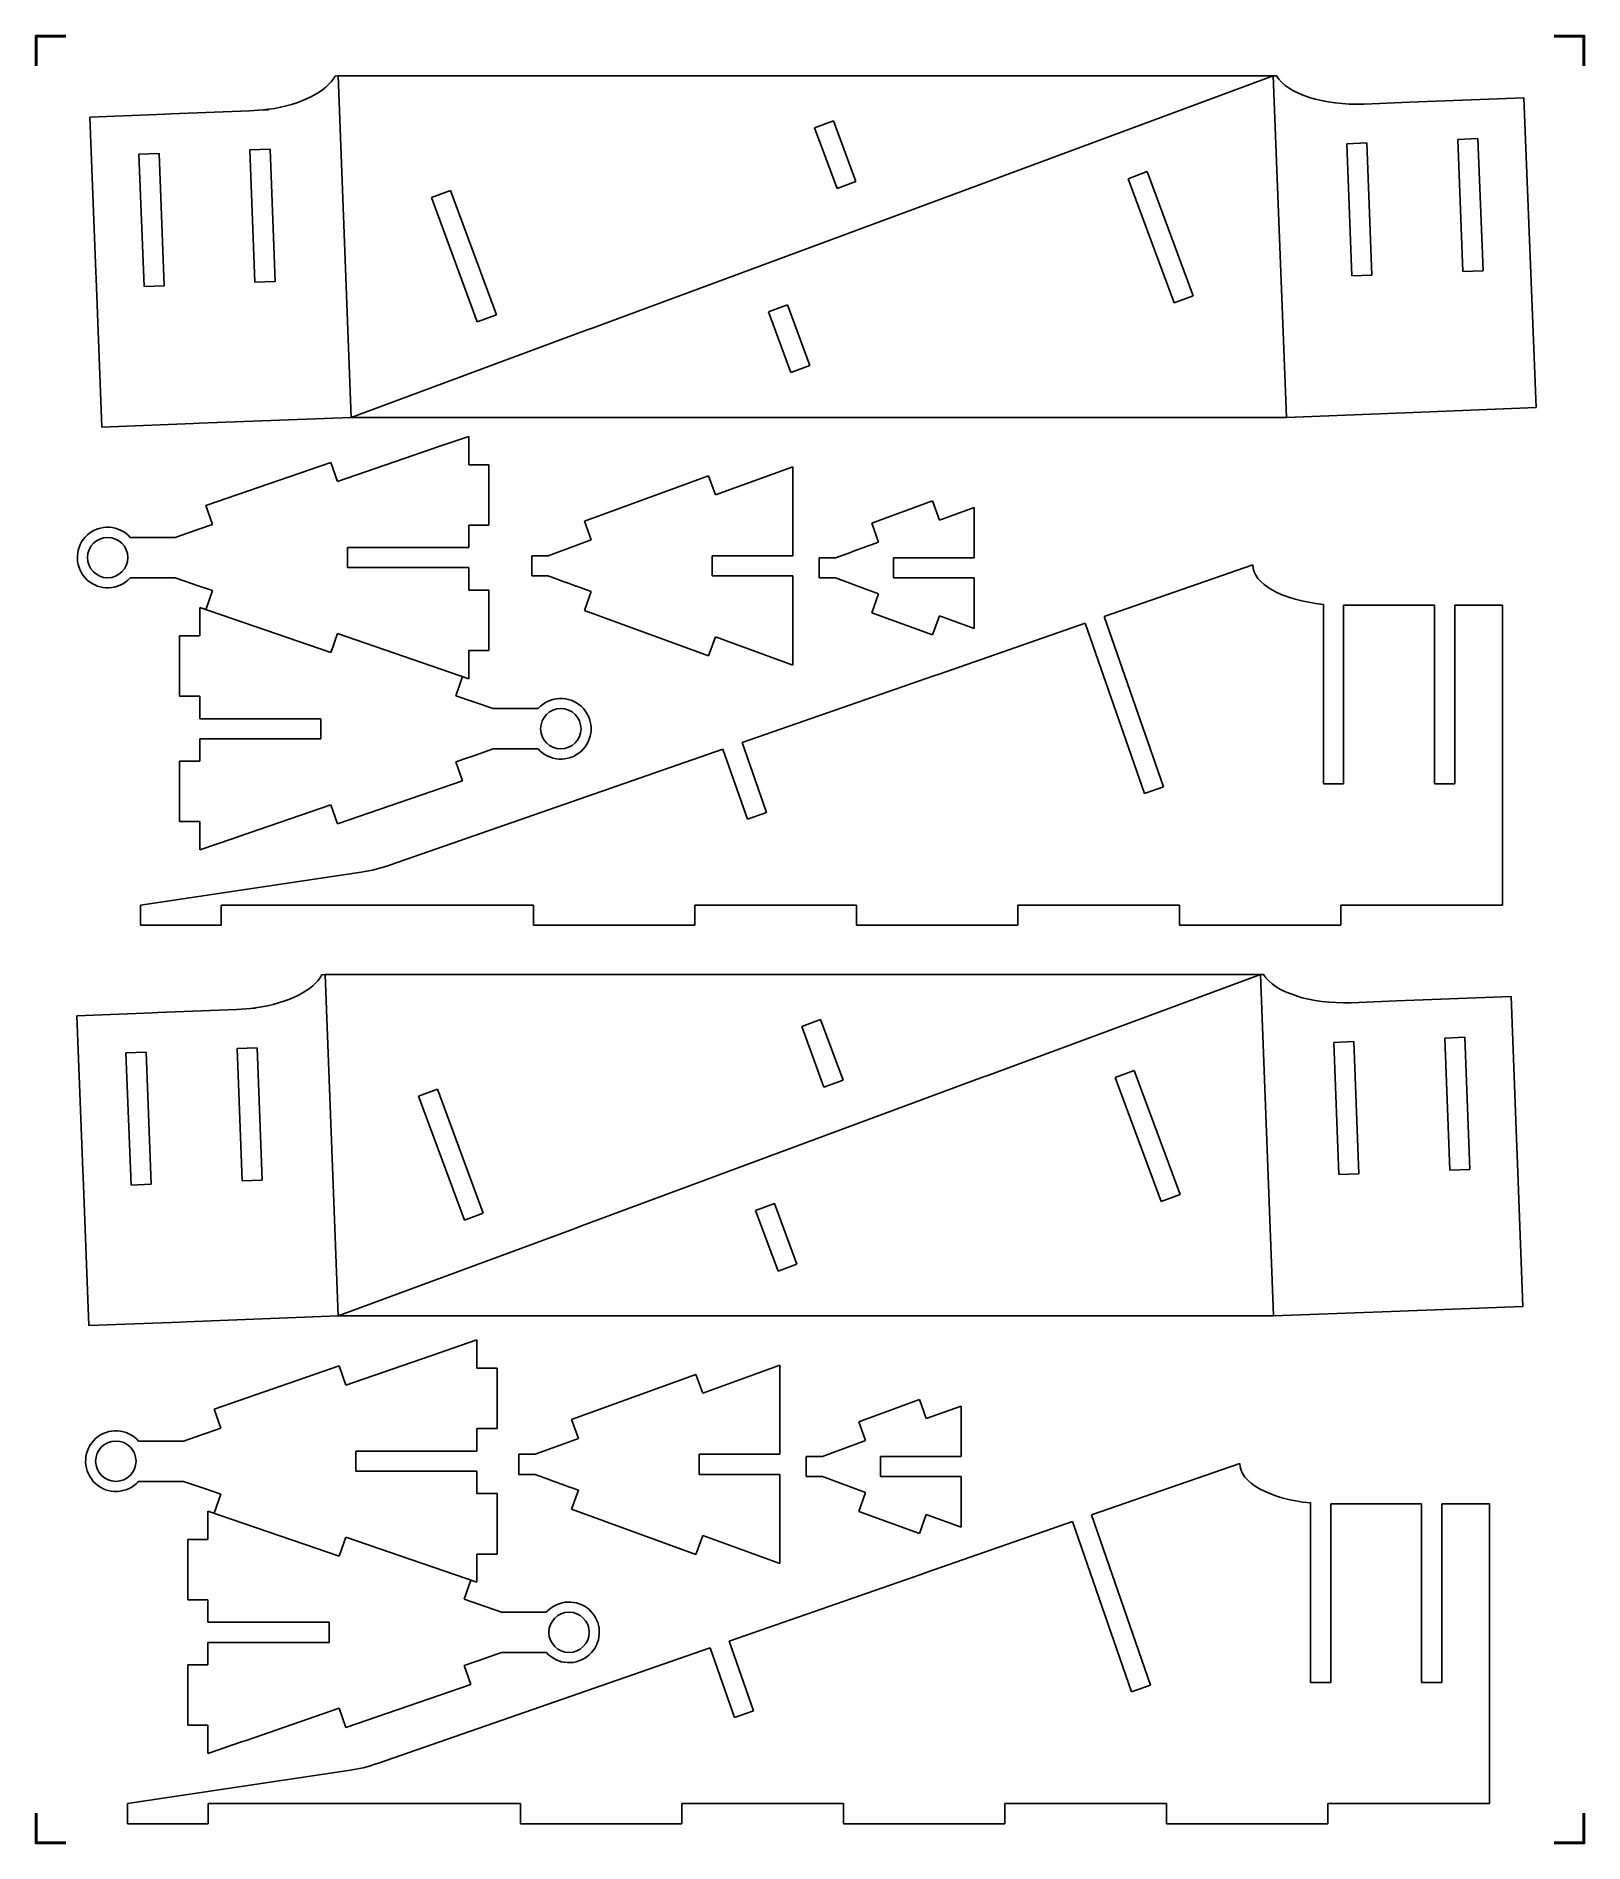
# Model space of a CAD drawing. Header units: inches. Extents: x -126 to 737, y -107 to 900.
import ezdxf

# ---------------------------------------------------------------- set-up
doc = ezdxf.new("R2010")
doc.units = ezdxf.units.IN
doc.header["$MEASUREMENT"] = 0
doc.layers.add('svg4913', color=7, linetype='Continuous')

msp = doc.modelspace()

# ---------------------------------------------------------------- linework, layer by layer
at = {"layer": 'svg4913', "color": 7, "lineweight": 50, "true_color": 0xffffff}
for points in [[(-125.8, 883.2), (-125.8, 899.8), (-109.2, 899.8)], [(720.2, 899.8), (736.8, 899.8), (736.8, 883.2)], [(-109.2, -106.8), (-125.8, -106.8), (-125.8, -90.2)], [(736.8, -90.2), (736.8, -106.8), (720.2, -106.8)]]:
    msp.add_lwpolyline(points, dxfattribs=at)
at = {"layer": 'svg4913', "color": 7, "lineweight": 25, "true_color": 0xffffff}
for points in [[(40.8, 877.5), (42.5, 877.6)], [(42.5, 877.6), (49.8, 687.4)], [(129.7, 877.6), (42.5, 877.6)], [(133.4, 877.6), (129.7, 877.6)], [(332.3, 877.6), (133.4, 877.6)], [(336.1, 877.6), (332.3, 877.6)], [(563.7, 877.6), (336.1, 877.6)], [(563.7, 877.6), (411.9, 821.4)], [(565.4, 877.6), (563.7, 877.6)], [(563.7, 877.6), (571, 687.4)], [(-95.9, 854.6), (-53.8, 856.3)], [(-53.8, 856.3), (-50.7, 856.4)], [(-50.7, 856.4), (-6.8, 858.1)], [(-6.8, 858.1), (0.8, 858.7)], [(3.8, 859), (0.8, 858.7)], [(3.8, 858.8), (0.8, 858.7)], [(3.8, 858.8), (3.8, 859)], [(639.7, 862.9), (614.4, 861.9)], [(644.6, 863.1), (639.7, 862.9)], [(703.4, 865.4), (644.6, 863.1)], [(706.6, 781.4), (703.4, 865.4)], [(-92.5, 768.5), (-95.9, 854.6)], [(308.1, 848.7), (318.6, 852.6)], [(320.6, 814.9), (308.1, 848.7)], [(331.1, 818.8), (318.6, 852.6)], [(4.6, 836.8), (-6.6, 836.4)], [(-3.8, 762.7), (-6.6, 836.4)], [(7.5, 763.1), (4.6, 836.8)], [(604.6, 839.8), (615.8, 840.3)], [(604.6, 839.8), (607.4, 766.2)], [(615.8, 840.3), (618.7, 766.6)], [(666.5, 842.2), (677.7, 842.7)], [(666.5, 842.2), (669.3, 768.6)], [(677.7, 842.7), (680.6, 769)], [(-57.2, 834.4), (-68.5, 834)], [(-65.6, 760.3), (-68.5, 834)], [(-54.4, 760.7), (-57.2, 834.4)], [(409.4, 820.5), (184.6, 737.3)], [(331.1, 818.8), (320.6, 814.9)], [(411.9, 821.4), (409.4, 820.5)], [(493.4, 824.3), (482.9, 820.3)], [(482.9, 820.3), (508.4, 751.2)], [(493.4, 824.3), (519, 755.1)], [(105.1, 813.7), (94.5, 809.8)], [(120.1, 740.7), (94.5, 809.8)], [(130.7, 744.6), (105.1, 813.7)], [(706.8, 777.1), (706.6, 781.4)], [(710.1, 692.8), (706.8, 777.1)], [(-92.4, 764.8), (-92.5, 768.5)], [(618.7, 766.6), (607.4, 766.2)], [(680.6, 769), (669.3, 768.6)], [(-89.2, 682), (-92.4, 764.8)], [(-65.6, 760.3), (-54.4, 760.7)], [(-3.8, 762.7), (7.5, 763.1)], [(508.4, 751.2), (519, 755.1)], [(282.4, 746.1), (293, 750.1)], [(282.4, 746.1), (294.9, 712.4)], [(293, 750.1), (305.4, 716.3)], [(181.3, 736.1), (49.8, 687.4)], [(120.1, 740.7), (130.7, 744.6)], [(184.6, 737.3), (181.3, 736.1)], [(305.4, 716.3), (294.9, 712.4)], [(49.8, 687.4), (-35, 684.1)], [(49.8, 687.4), (276.4, 687.4)], [(276.4, 687.4), (281, 687.4)], [(281, 687.4), (496, 687.4)], [(496, 687.4), (500.3, 687.4)], [(500.3, 687.4), (571, 687.4)], [(571, 687.4), (641.7, 690.1)], [(641.7, 690.1), (646.3, 690.3)], [(646.3, 690.3), (710.1, 692.8)], [(-38, 684), (-89.2, 682)], [(-35, 684.1), (-38, 684)], [(115.3, 676.8), (97.5, 670.7)], [(115.3, 661), (115.3, 676.8)], [(94.9, 669.8), (42.2, 651.6)], [(97.5, 670.7), (94.9, 669.8)], [(-31.2, 638.3), (38.5, 662.3)], [(42.2, 651.6), (38.5, 662.3)], [(115.3, 661), (126.5, 661)], [(126.5, 661), (126.5, 627.4)], [(179.8, 629.6), (249, 654.8)], [(252.9, 644.3), (249, 654.8)], [(296, 659.9), (252.9, 644.3)], [(296, 610.3), (296, 659.9)], [(-27.5, 627.7), (-31.2, 638.3)], [(339.9, 628.4), (373.7, 640.8)], [(377.6, 630.2), (373.7, 640.8)], [(397, 637.2), (377.6, 630.2)], [(397, 609.1), (397, 637.2)], [(-35.6, 624.9), (-38.3, 624)], [(-27.5, 627.7), (-35.6, 624.9)], [(115.3, 614.9), (115.3, 627.4)], [(115.3, 627.4), (126.5, 627.4)], [(183.6, 619.1), (179.8, 629.6)], [(343.7, 617.9), (339.9, 628.4)], [(-48.3, 620.5), (-73.3, 620.5)], [(-38.3, 624), (-48.3, 620.5)], [(47.8, 611.3), (47.8, 614.9)], [(115.3, 614.9), (47.8, 614.9)], [(173.5, 615.4), (159.5, 610.3)], [(175.5, 616.1), (173.5, 615.4)], [(183.6, 619.1), (175.5, 616.1)], [(343.7, 617.9), (329.7, 612.8)], [(47.8, 608), (47.8, 611.3)], [(47.8, 603.7), (47.8, 608)], [(150.5, 610.3), (150.5, 599.1)], [(159.5, 610.3), (150.5, 610.3)], [(251, 606.4), (251, 610.3)], [(296, 610.3), (251, 610.3)], [(251, 603.5), (251, 606.4)], [(319.7, 609.1), (310.7, 609.1)], [(310.7, 609.1), (310.7, 597.9)], [(327.1, 611.8), (319.7, 609.1)], [(329.7, 612.8), (327.1, 611.8)], [(397, 609.1), (352, 609.1)], [(352, 605.6), (352, 609.1)], [(352, 602.6), (352, 605.6)], [(552.2, 605.2), (469.5, 576.5)], [(-73.3, 598), (-48.3, 598)], [(-48.3, 598), (-38.7, 594.7)], [(-38.7, 594.7), (-36, 593.8)], [(115.3, 603.7), (47.8, 603.7)], [(115.3, 591.2), (115.3, 603.7)], [(150.5, 599.1), (159.5, 599.1)], [(251, 599.1), (251, 603.5)], [(296, 599.1), (251, 599.1)], [(296, 549.4), (296, 599.1)], [(310.7, 597.9), (319.7, 597.9)], [(319.7, 597.9), (343.7, 589.1)], [(352, 597.9), (352, 602.6)], [(397, 597.9), (352, 597.9)], [(397, 569.7), (397, 597.9)], [(-36, 593.8), (-27.5, 590.9)], [(-27.5, 590.9), (-31.2, 580.2)], [(115.3, 591.2), (126.5, 591.2)], [(126.5, 591.2), (126.5, 557.5)], [(175.3, 593.3), (183.6, 590.3)], [(183.6, 590.3), (179.8, 579.7)], [(343.7, 589.1), (339.9, 578.5)], [(-34.6, 581.4), (-34.6, 565.7)], [(38.5, 556.3), (-34.6, 581.4)], [(179.8, 579.7), (249, 554.5)], [(339.9, 578.5), (373.7, 566.2)], [(377.6, 576.8), (373.7, 566.2)], [(377.6, 576.8), (397, 569.7)], [(502.5, 481.6), (469.5, 576.5)], [(591.7, 483.2), (591.7, 583.2)], [(653.6, 582.7), (602.9, 582.7)], [(602.9, 483.2), (602.9, 582.7)], [(653.6, 483.2), (653.6, 582.7)], [(691.4, 582.7), (664.8, 582.7)], [(664.8, 483.2), (664.8, 582.7)], [(691.4, 415.7), (691.4, 582.7)], [(-45.9, 532), (-45.9, 565.7)], [(-34.6, 565.7), (-45.9, 565.7)], [(42.2, 566.9), (40.9, 563.2)], [(42.2, 566.9), (115.3, 541.8)], [(252.9, 565.1), (249, 554.5)], [(252.9, 565.1), (296, 549.4)], [(458.9, 572.8), (377.4, 544.4)], [(458.9, 572.8), (491.9, 477.9)], [(39.8, 560), (38.5, 556.3)], [(40.9, 563.2), (39.8, 560)], [(115.3, 541.8), (115.3, 557.5)], [(115.3, 557.5), (126.5, 557.5)], [(377.4, 544.4), (374.6, 543.4)], [(108.2, 532.3), (111.9, 543)], [(374.6, 543.4), (267.7, 506.2)], [(-34.6, 532), (-45.9, 532)], [(-34.6, 532), (-34.6, 519.5)], [(129, 525.2), (108.2, 532.3)], [(140.3, 525.2), (129, 525.2)], [(143.3, 525.2), (140.3, 525.2)], [(154, 525.2), (143.3, 525.2)], [(-34.6, 519.5), (32.9, 519.5)], [(32.9, 519.5), (32.9, 515.5)], [(32.9, 515.5), (32.9, 512.4)], [(-34.6, 508.3), (-34.6, 495.8)], [(-34.6, 508.3), (32.9, 508.3)], [(32.9, 512.4), (32.9, 508.3)], [(281.2, 467.3), (267.7, 506.2)], [(-45.9, 462.2), (-45.9, 495.8)], [(-34.6, 495.8), (-45.9, 495.8)], [(257, 502.6), (71.7, 438.1)], [(108.2, 495.5), (114.6, 497.7)], [(108.2, 495.5), (111.9, 484.9)], [(114.6, 497.7), (116.4, 498.3)], [(116.4, 498.3), (129, 502.7)], [(129, 502.7), (140.7, 502.7)], [(140.7, 502.7), (143.9, 502.7)], [(143.9, 502.7), (154, 502.7)], [(257, 502.6), (270.6, 463.6)], [(111.9, 484.9), (42.2, 460.9)], [(602.9, 483.2), (591.7, 483.2)], [(664.8, 483.2), (653.6, 483.2)], [(491.9, 477.9), (502.5, 481.6)], [(-13.3, 453.7), (38.5, 471.6)], [(38.5, 471.6), (42.2, 460.9)], [(281.2, 467.3), (270.6, 463.6)], [(-34.6, 462.2), (-45.9, 462.2)], [(-34.6, 462.2), (-34.6, 446.4)], [(-15.9, 452.8), (-13.3, 453.7)], [(-34.6, 446.4), (-15.9, 452.8)], [(55.4, 434.1), (-67.6, 415.7)], [(-67.6, 415.7), (-67.6, 404.5)], [(-22.6, 415.7), (-22.6, 404.5)], [(-22.6, 415.7), (119.7, 415.7)], [(119.7, 415.7), (123.6, 415.7)], [(123.6, 415.7), (151.4, 415.7)], [(151.4, 415.7), (151.4, 404.5)], [(241.4, 415.7), (331.4, 415.7)], [(241.4, 415.7), (241.4, 404.5)], [(331.4, 415.7), (331.4, 404.5)], [(421.4, 415.7), (511.4, 415.7)], [(421.4, 415.7), (421.4, 404.5)], [(511.4, 415.7), (511.4, 404.5)], [(601.4, 415.7), (621.1, 415.7)], [(601.4, 415.7), (601.4, 404.5)], [(621.1, 415.7), (625.4, 415.7)], [(625.4, 415.7), (691.4, 415.7)], [(-22.6, 404.5), (-67.6, 404.5)], [(241.4, 404.5), (151.4, 404.5)], [(421.4, 404.5), (331.4, 404.5)], [(601.4, 404.5), (511.4, 404.5)], [(33.5, 376.9), (35.3, 377)], [(35.3, 377), (42.6, 186.8)], [(122.5, 377), (35.3, 377)], [(126.2, 377), (122.5, 377)], [(325.1, 377), (126.2, 377)], [(328.8, 377), (325.1, 377)], [(556.5, 377), (328.8, 377)], [(556.5, 377), (404.6, 320.8)], [(558.2, 377), (556.5, 377)], [(556.5, 377), (563.8, 186.8)], [(637.3, 362.5), (632.4, 362.3)], [(696.2, 364.8), (637.3, 362.5)], [(699.4, 280.8), (696.2, 364.8)], [(-103.1, 354), (-61, 355.7)], [(-99.8, 267.9), (-103.1, 354)], [(-61, 355.7), (-58, 355.8)], [(-58, 355.8), (-14.1, 357.5)], [(-14.1, 357.5), (-6.4, 358)], [(-3.5, 358.4), (-6.4, 358)], [(-3.5, 358.2), (-6.4, 358)], [(-3.5, 358.2), (-3.5, 358.4)], [(632.4, 362.3), (607.1, 361.3)], [(300.9, 348.1), (311.4, 352)], [(313.3, 314.3), (300.9, 348.1)], [(323.9, 318.2), (311.4, 352)], [(-64.5, 333.8), (-75.7, 333.4)], [(-72.9, 259.7), (-75.7, 333.4)], [(-61.6, 260.1), (-64.5, 333.8)], [(-2.6, 336.2), (-13.8, 335.7)], [(-11, 262.1), (-13.8, 335.7)], [(0.2, 262.5), (-2.6, 336.2)], [(597.4, 339.2), (608.6, 339.7)], [(597.4, 339.2), (600.2, 265.6)], [(608.6, 339.7), (611.4, 266)], [(659.2, 341.6), (670.5, 342)], [(659.2, 341.6), (662.1, 268)], [(670.5, 342), (673.3, 268.4)], [(486.2, 323.6), (475.6, 319.7)], [(486.2, 323.6), (511.8, 254.5)], [(97.9, 313.1), (87.3, 309.2)], [(123.4, 244), (97.9, 313.1)], [(402.2, 319.9), (177.3, 236.7)], [(323.9, 318.2), (313.3, 314.3)], [(404.6, 320.8), (402.2, 319.9)], [(475.6, 319.7), (501.2, 250.6)], [(112.9, 240.1), (87.3, 309.2)], [(699.6, 276.5), (699.4, 280.8)], [(702.8, 192.1), (699.6, 276.5)], [(-99.6, 264.2), (-99.8, 267.9)], [(-96.4, 181.4), (-99.6, 264.2)], [(-11, 262.1), (0.2, 262.5)], [(611.4, 266), (600.2, 265.6)], [(673.3, 268.4), (662.1, 268)], [(-72.9, 259.7), (-61.6, 260.1)], [(501.2, 250.6), (511.8, 254.5)], [(112.9, 240.1), (123.4, 244)], [(275.2, 245.5), (285.7, 249.4)], [(275.2, 245.5), (287.7, 211.8)], [(285.7, 249.4), (298.2, 215.7)], [(174.1, 235.4), (42.6, 186.8)], [(177.3, 236.7), (174.1, 235.4)], [(298.2, 215.7), (287.7, 211.8)], [(639.1, 189.7), (702.8, 192.1)], [(-45.3, 183.4), (-96.4, 181.4)], [(-42.2, 183.5), (-45.3, 183.4)], [(42.6, 186.8), (-42.2, 183.5)], [(42.6, 186.8), (269.2, 186.8)], [(269.2, 186.8), (273.8, 186.8)], [(273.8, 186.8), (488.7, 186.8)], [(488.7, 186.8), (493.1, 186.8)], [(493.1, 186.8), (563.8, 186.8)], [(563.8, 186.8), (634.4, 189.5)], [(634.4, 189.5), (639.1, 189.7)], [(119.9, 173.4), (102.1, 167.3)], [(119.9, 157.6), (119.9, 173.4)], [(99.5, 166.4), (46.8, 148.3)], [(102.1, 167.3), (99.5, 166.4)], [(-26.6, 134.9), (43.1, 158.9)], [(46.8, 148.3), (43.1, 158.9)], [(119.9, 157.6), (131.2, 157.6)], [(131.2, 157.6), (131.2, 124)], [(172.5, 129), (241.8, 154.2)], [(245.7, 143.7), (241.8, 154.2)], [(288.7, 159.3), (245.7, 143.7)], [(288.7, 109.7), (288.7, 159.3)], [(-22.9, 124.3), (-26.6, 134.9)], [(332.7, 127.8), (366.5, 140.2)], [(370.3, 129.6), (366.5, 140.2)], [(389.7, 136.6), (370.3, 129.6)], [(389.7, 108.5), (389.7, 136.6)], [(-30.9, 121.5), (-33.7, 120.6)], [(-22.9, 124.3), (-30.9, 121.5)], [(119.9, 111.5), (119.9, 124)], [(119.9, 124), (131.2, 124)], [(176.4, 118.5), (172.5, 129)], [(336.5, 117.3), (332.7, 127.8)], [(-43.7, 117.1), (-68.7, 117.1)], [(-33.7, 120.6), (-43.7, 117.1)], [(52.4, 107.9), (52.4, 111.5)], [(119.9, 111.5), (52.4, 111.5)], [(166.3, 114.8), (152.3, 109.7)], [(168.3, 115.5), (166.3, 114.8)], [(176.4, 118.5), (168.3, 115.5)], [(319.9, 111.2), (312.4, 108.5)], [(322.5, 112.2), (319.9, 111.2)], [(336.5, 117.3), (322.5, 112.2)], [(52.4, 104.7), (52.4, 107.9)], [(52.4, 100.3), (52.4, 104.7)], [(143.3, 109.7), (143.3, 98.4)], [(152.3, 109.7), (143.3, 109.7)], [(243.7, 105.7), (243.7, 109.7)], [(288.7, 109.7), (243.7, 109.7)], [(243.7, 102.9), (243.7, 105.7)], [(243.7, 98.4), (243.7, 102.9)], [(312.4, 108.5), (303.4, 108.5)], [(303.4, 108.5), (303.4, 97.3)], [(389.7, 108.5), (344.7, 108.5)], [(344.7, 105), (344.7, 108.5)], [(344.7, 102), (344.7, 105)], [(344.7, 97.3), (344.7, 102)], [(545, 104.6), (462.3, 75.9)], [(-68.7, 94.6), (-43.7, 94.6)], [(-43.7, 94.6), (-34.1, 91.3)], [(-34.1, 91.3), (-31.4, 90.4)], [(119.9, 100.3), (52.4, 100.3)], [(119.9, 87.8), (119.9, 100.3)], [(143.3, 98.4), (152.3, 98.4)], [(168, 92.7), (176.4, 89.7)], [(288.7, 98.4), (243.7, 98.4)], [(288.7, 48.8), (288.7, 98.4)], [(303.4, 97.3), (312.4, 97.3)], [(312.4, 97.3), (336.5, 88.5)], [(389.7, 97.3), (344.7, 97.3)], [(389.7, 69.1), (389.7, 97.3)], [(-31.4, 90.4), (-22.9, 87.5)], [(-22.9, 87.5), (-26.6, 76.9)], [(119.9, 87.8), (131.2, 87.8)], [(131.2, 87.8), (131.2, 54.1)], [(176.4, 89.7), (172.5, 79.1)], [(336.5, 88.5), (332.7, 77.9)], [(584.4, -17.4), (584.4, 82.6)], [(646.3, 82.1), (595.7, 82.1)], [(595.7, -17.4), (595.7, 82.1)], [(646.3, -17.4), (646.3, 82.1)], [(684.1, 82.1), (657.6, 82.1)], [(657.6, -17.4), (657.6, 82.1)], [(684.1, -84.9), (684.1, 82.1)], [(-30, 78), (-30, 62.3)], [(43.1, 52.9), (-30, 78)], [(172.5, 79.1), (241.8, 53.9)], [(332.7, 77.9), (366.5, 65.6)], [(370.3, 76.2), (366.5, 65.6)], [(451.7, 72.2), (370.2, 43.8)], [(370.3, 76.2), (389.7, 69.1)], [(451.7, 72.2), (484.7, -22.7)], [(495.3, -19), (462.3, 75.9)], [(-41.2, 28.6), (-41.2, 62.3)], [(-30, 62.3), (-41.2, 62.3)], [(46.8, 63.5), (45.5, 59.8)], [(46.8, 63.5), (119.9, 38.4)], [(245.7, 64.5), (241.8, 53.9)], [(245.7, 64.5), (288.7, 48.8)], [(44.4, 56.6), (43.1, 52.9)], [(45.5, 59.8), (44.4, 56.6)], [(119.9, 38.4), (119.9, 54.1)], [(119.9, 54.1), (131.2, 54.1)], [(367.3, 42.8), (260.4, 5.6)], [(370.2, 43.8), (367.3, 42.8)], [(112.8, 28.9), (116.5, 39.6)], [(-30, 28.6), (-41.2, 28.6)], [(-30, 28.6), (-30, 16.2)], [(133.6, 21.8), (112.8, 28.9)], [(144.9, 21.8), (133.6, 21.8)], [(148, 21.8), (144.9, 21.8)], [(158.6, 21.8), (148, 21.8)], [(-30, 16.2), (37.5, 16.2)], [(37.5, 16.2), (37.5, 12.1)], [(37.5, 12.1), (37.5, 9)], [(-30, 4.9), (-30, -7.6)], [(-30, 4.9), (37.5, 4.9)], [(37.5, 9), (37.5, 4.9)], [(249.8, 1.9), (64.5, -62.5)], [(249.8, 1.9), (263.4, -37)], [(274, -33.3), (260.4, 5.6)], [(-41.2, -41.2), (-41.2, -7.6)], [(-30, -7.6), (-41.2, -7.6)], [(112.8, -7.9), (119.2, -5.7)], [(112.8, -7.9), (116.5, -18.5)], [(119.2, -5.7), (121, -5.1)], [(121, -5.1), (133.6, -0.7)], [(133.6, -0.7), (145.3, -0.7)], [(145.3, -0.7), (148.5, -0.7)], [(148.5, -0.7), (158.6, -0.7)], [(116.5, -18.5), (46.8, -42.5)], [(484.7, -22.7), (495.3, -19)], [(595.7, -17.4), (584.4, -17.4)], [(657.6, -17.4), (646.3, -17.4)], [(-8.7, -49.7), (43.1, -31.8)], [(43.1, -31.8), (46.8, -42.5)], [(274, -33.3), (263.4, -37)], [(-30, -41.2), (-41.2, -41.2)], [(-30, -41.2), (-30, -57)], [(-11.3, -50.5), (-8.7, -49.7)], [(-30, -57), (-11.3, -50.5)], [(48.2, -66.5), (-74.9, -84.9)], [(-74.9, -84.9), (-74.9, -96.2)], [(-29.9, -84.9), (-29.9, -96.2)], [(-29.9, -84.9), (112.5, -84.9)], [(112.5, -84.9), (116.4, -84.9)], [(116.4, -84.9), (144.1, -84.9)], [(144.1, -84.9), (144.1, -96.2)], [(234.1, -84.9), (324.1, -84.9)], [(234.1, -84.9), (234.1, -96.2)], [(324.1, -84.9), (324.1, -96.2)], [(414.1, -84.9), (504.1, -84.9)], [(414.1, -84.9), (414.1, -96.2)], [(504.1, -84.9), (504.1, -96.2)], [(594.1, -84.9), (613.8, -84.9)], [(594.1, -84.9), (594.1, -96.2)], [(613.8, -84.9), (618.2, -84.9)], [(618.2, -84.9), (684.1, -84.9)], [(-29.9, -96.2), (-74.9, -96.2)], [(234.1, -96.2), (144.1, -96.2)], [(414.1, -96.2), (324.1, -96.2)], [(594.1, -96.2), (504.1, -96.2)]]:
    msp.add_lwpolyline(points, dxfattribs=at)
for points in [[(3.8, 859), (22, 861.6), (36.2, 868.8), (40.8, 877.5)], [(565.4, 877.6), (571.7, 867.5), (591.8, 861.1), (614.4, 861.9)], [(552.2, 605.2), (552.2, 594.6), (568.7, 585.5), (591.7, 583.2)], [(159.5, 599.1), (159.5, 599.1), (168.6, 595.7), (173.2, 594.1)], [(173.2, 594.1), (173.9, 593.8), (175.3, 593.3), (175.3, 593.3)], [(55.4, 434.1), (61, 434.9), (66.4, 436.2), (71.7, 438.1)], [(-3.5, 358.4), (14.7, 361), (29, 368.1), (33.5, 376.9)], [(558.2, 377), (564.5, 366.9), (584.5, 360.5), (607.1, 361.3)], [(545, 104.6), (545, 94), (561.4, 84.9), (584.4, 82.6)], [(152.3, 98.4), (152.3, 98.4), (161.4, 95.1), (165.9, 93.5)], [(165.9, 93.5), (166.6, 93.2), (168, 92.7), (168, 92.7)], [(48.2, -66.5), (53.7, -65.7), (59.2, -64.4), (64.5, -62.5)]]:
    msp.add_open_spline(points, degree=3, dxfattribs=at)
for points, knots in [([(-73.3, 620.5), (-79.6, 627.5), (-90.2, 628.1), (-97.2, 621.9), (-104.1, 615.6), (-104.7, 605), (-98.5, 598), (-92.3, 591.1), (-81.6, 590.5), (-74.7, 596.7), (-74.2, 597.1), (-73.8, 597.6), (-73.3, 598)], [0, 0, 0, 0, 1, 1, 1, 2, 2, 2, 3, 3, 3, 4, 4, 4, 4]), ([(-74.7, 609.3), (-74.7, 615.5), (-79.7, 620.5), (-85.9, 620.5), (-92.1, 620.5), (-97.2, 615.5), (-97.2, 609.3), (-97.2, 603.1), (-92.1, 598), (-85.9, 598), (-79.7, 598), (-74.7, 603.1), (-74.7, 609.3), (-74.7, 609.3), (-74.7, 609.3), (-74.7, 609.3)], [0, 0, 0, 0, 1, 1, 1, 2, 2, 2, 3, 3, 3, 4, 4, 4, 5, 5, 5, 5]), ([(154, 502.7), (160.2, 495.7), (170.9, 495.1), (177.9, 501.3), (184.8, 507.6), (185.4, 518.2), (179.2, 525.2), (173, 532.1), (162.3, 532.7), (155.4, 526.5), (154.9, 526.1), (154.4, 525.6), (154, 525.2)], [0, 0, 0, 0, 1, 1, 1, 2, 2, 2, 3, 3, 3, 4, 4, 4, 4]), ([(177.9, 513.9), (177.9, 520.1), (172.8, 525.2), (166.6, 525.2), (160.4, 525.2), (155.4, 520.1), (155.4, 513.9), (155.4, 507.7), (160.4, 502.7), (166.6, 502.7), (172.8, 502.7), (177.9, 507.7), (177.9, 513.9), (177.9, 513.9), (177.9, 513.9), (177.9, 513.9)], [0, 0, 0, 0, 1, 1, 1, 2, 2, 2, 3, 3, 3, 4, 4, 4, 5, 5, 5, 5]), ([(-68.7, 117.1), (-74.9, 124.1), (-85.6, 124.7), (-92.6, 118.5), (-99.5, 112.3), (-100.1, 101.6), (-93.9, 94.6), (-87.7, 87.7), (-77, 87.1), (-70.1, 93.3), (-69.6, 93.7), (-69.1, 94.2), (-68.7, 94.6)], [0, 0, 0, 0, 1, 1, 1, 2, 2, 2, 3, 3, 3, 4, 4, 4, 4]), ([(-70.1, 105.9), (-70.1, 112.1), (-75.1, 117.1), (-81.3, 117.1), (-87.5, 117.1), (-92.6, 112.1), (-92.6, 105.9), (-92.6, 99.7), (-87.5, 94.6), (-81.3, 94.6), (-75.1, 94.6), (-70.1, 99.7), (-70.1, 105.9), (-70.1, 105.9), (-70.1, 105.9), (-70.1, 105.9)], [0, 0, 0, 0, 1, 1, 1, 2, 2, 2, 3, 3, 3, 4, 4, 4, 5, 5, 5, 5]), ([(158.6, -0.7), (164.9, -7.7), (175.5, -8.3), (182.5, -2), (189.4, 4.2), (190, 14.8), (183.8, 21.8), (177.6, 28.7), (166.9, 29.3), (160, 23.1), (159.5, 22.7), (159.1, 22.3), (158.6, 21.8)], [0, 0, 0, 0, 1, 1, 1, 2, 2, 2, 3, 3, 3, 4, 4, 4, 4]), ([(182.5, 10.5), (182.5, 16.7), (177.4, 21.8), (171.2, 21.8), (165, 21.8), (160, 16.7), (160, 10.5), (160, 4.3), (165, -0.7), (171.2, -0.7), (177.4, -0.7), (182.5, 4.3), (182.5, 10.5), (182.5, 10.5), (182.5, 10.5), (182.5, 10.5)], [0, 0, 0, 0, 1, 1, 1, 2, 2, 2, 3, 3, 3, 4, 4, 4, 5, 5, 5, 5])]:
    msp.add_open_spline(points, degree=3, knots=knots, dxfattribs=at)

doc.saveas('drawing.dxf')
